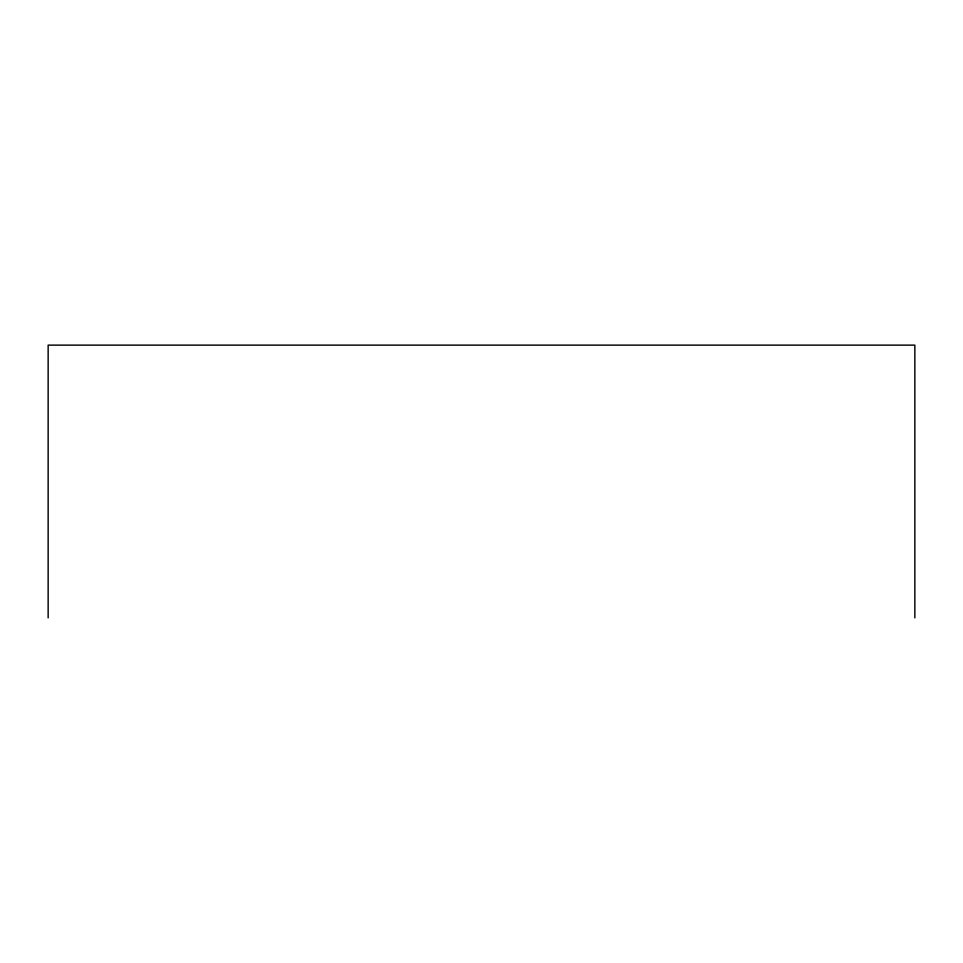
<?xml version="1.0" encoding="UTF-8"?>
<svg xmlns="http://www.w3.org/2000/svg" width="963" height="963" viewBox="0 0 963 963"><rect width="100%" height="100%" fill="white"/><g stroke="black" fill="none" stroke-linecap="round" stroke-linejoin="round"><path stroke-width="1.44" d="M914.85 617.873L914.85 345.127L48.15 345.127L48.15 617.873"/></g></svg>
